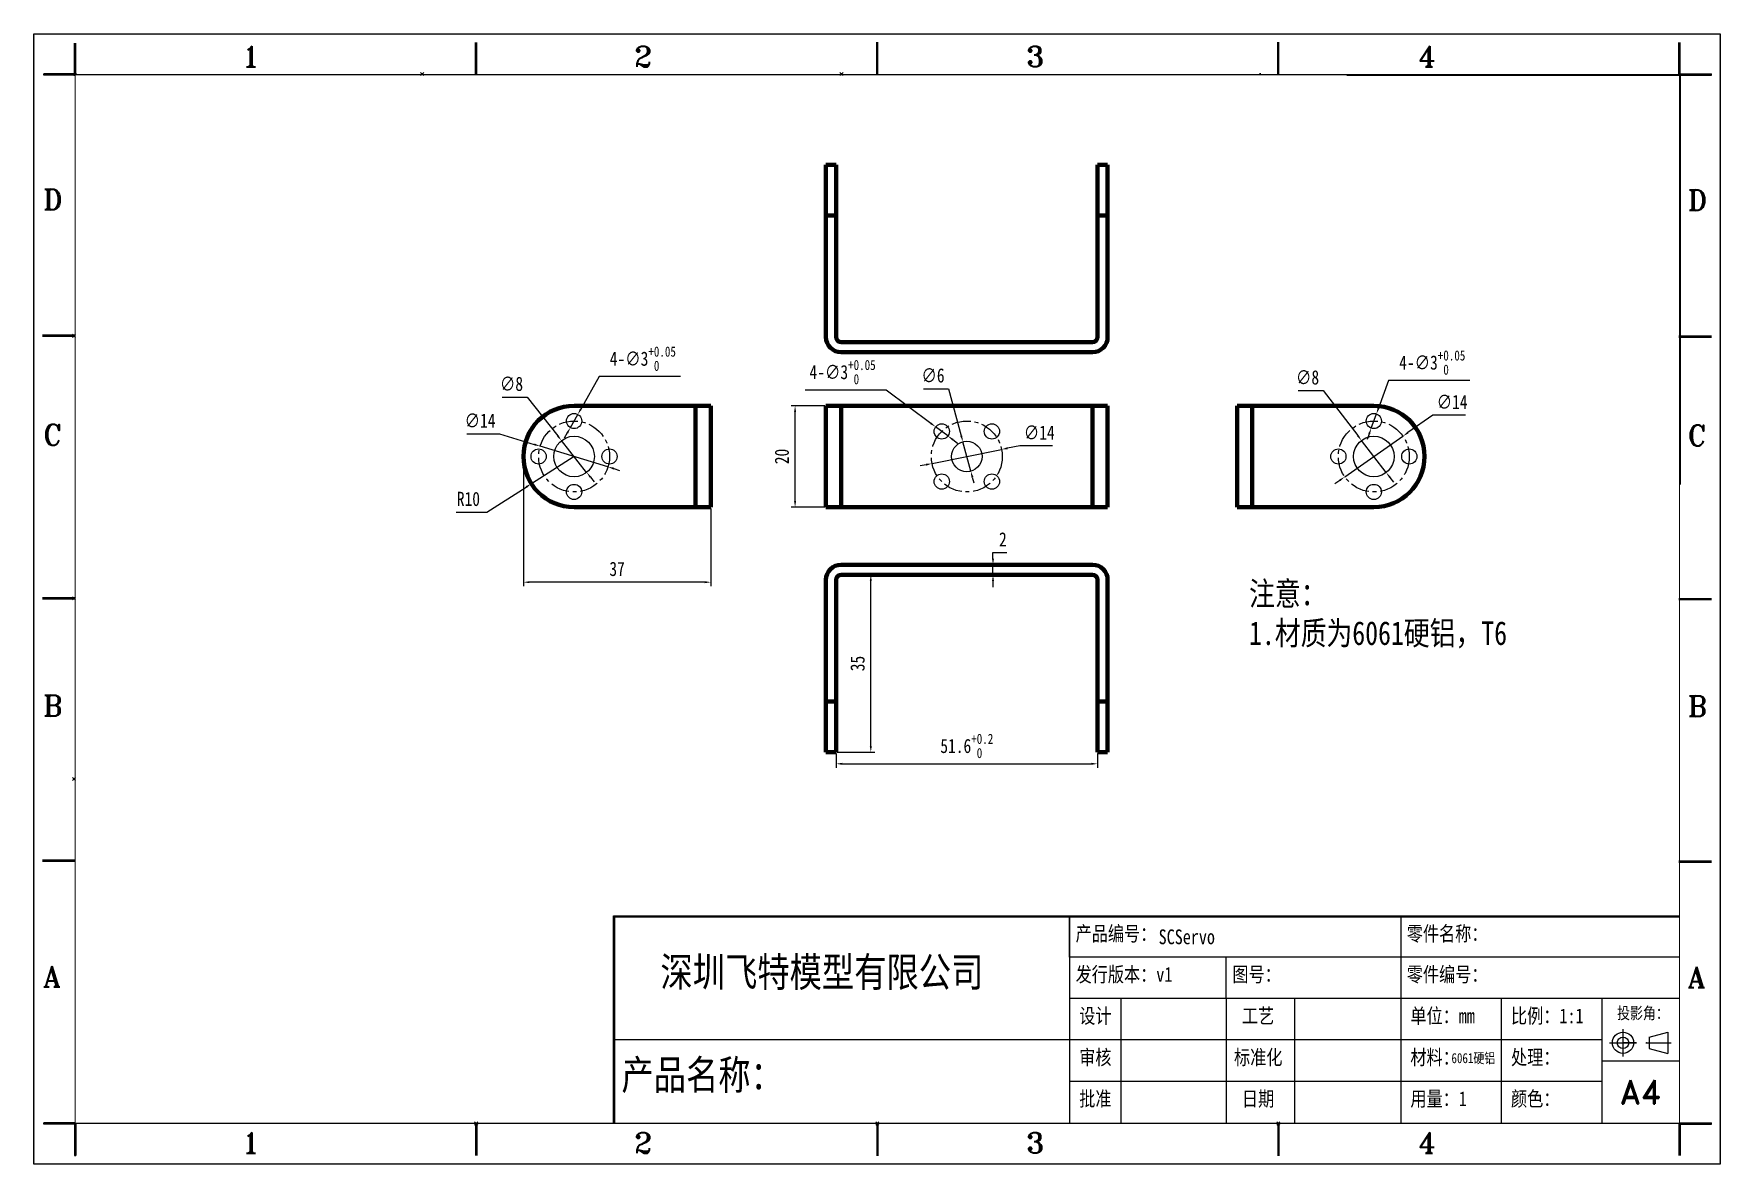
# Model space of a CAD drawing. Header units: millimetres. Extents: x 972 to 22744, y 47 to 2548.
# Drawn here: x 22411.2 to 22744.1, y 1638.7 to 1861.8 of the extents above; entities that cross this region are included whole.
import ezdxf

# ---------------------------------------------------------------- set-up
doc = ezdxf.new("R2010")
doc.units = ezdxf.units.MM
doc.header["$LTSCALE"] = 10
doc.header["$PDMODE"] = 3
doc.header["$PDSIZE"] = 0.3125
doc.linetypes.add('CENTER', pattern=[0.6, 0.375, -0.075, 0.075, -0.075])
doc.layers.get('0').update_dxf_attribs({"linetype": 'CONTINUOUS'})
doc.layers.get('Defpoints').update_dxf_attribs({"linetype": 'CONTINUOUS'})
for name, color, linetype in [('02___PRT_ALL_AXES', 7, 'CONTINUOUS'), ('1轮廓实线层', 7, 'CONTINUOUS'), ('Layer1', 7, 'CONTINUOUS')]:
    doc.layers.add(name, color=color, linetype=linetype)
doc.layers.add('7_ALL_FEATURES', color=7, linetype='CONTINUOUS', lineweight=100)
doc.layers.add('图框', color=7, linetype='CONTINUOUS', lineweight=30)
doc.styles.add('ROMAND', font='romand.shx')
doc.styles.add('ROMANT', font='romant.shx')
doc.styles.get("Standard").update_dxf_attribs({"font": 'txt', "width": 0.8})
doc.dimstyles.new('lqq', dxfattribs={"dimscale": 0.8, "dimtxt": 3.5, "dimasz": 1.5, "dimexe": 1, "dimexo": 0.3, "dimgap": 1.5, "dimtad": 1, "dimtoh": 1, "dimdsep": 46, "dimtxsty": 'Standard', "dimcen": 2.5, "dimclrd": 4, "dimclre": 4, "dimclrt": 3, "dimazin": 2, "dimtfac": 0.714286, "dimtmove": 0, "dimatfit": 3, "dimfxl": 0, "dimtolj": 1, "dimtzin": 0, "dimlwd": -1, "dimlwe": -1, "dimarcsym": 0})

# ---------------------------------------------------------------- blocks, each defined once
blk = doc.blocks.new('*D28')
at = {"layer": '1轮廓实线层', "color": 4}
for p, q in [((22570.85, 1754.98), (22577.26, 1754.98)), ((22576.46, 1721.18), (22576.46, 1753.78)), ((22569.85, 1719.98), (22577.26, 1719.98))]:
    blk.add_line(p, q, dxfattribs=at)
at = {"layer": '1轮廓实线层', "color": 4, "lineweight": -3}
for points in [[(22576.26, 1753.78), (22576.66, 1753.78), (22576.46, 1754.98)], [(22576.26, 1721.18), (22576.66, 1721.18), (22576.46, 1719.98)]]:
    blk.add_solid(points, dxfattribs=at)
at = {"layer": 'Defpoints', "color": 0, "lineweight": -3}
for p in [(22570.61, 1754.98), (22576.46, 1754.98), (22569.61, 1719.98)]:
    blk.add_point(p, dxfattribs=at)
at = {"layer": '1轮廓实线层', "color": 3, "lineweight": -3, "insert": (22573.86, 1737.48), "char_height": 2.8, "attachment_point": 5, "rotation": 90}
blk.add_mtext('\\A1;35', dxfattribs=at)
blk = doc.blocks.new('*D29')
at = {"layer": '1轮廓实线层', "color": 4}
for p, q in [((22496.72, 1782.82), (22503.15, 1782.82)), ((22503.15, 1782.82), (22510.04, 1780.72)), ((22524.58, 1776.3), (22511.19, 1780.37)), ((22525.73, 1775.95), (22526.88, 1775.6))]:
    blk.add_line(p, q, dxfattribs=at)
at = {"layer": '1轮廓实线层', "color": 4, "lineweight": -3}
for points in [[(22510.1, 1780.92), (22509.98, 1780.53), (22511.19, 1780.37)], [(22525.79, 1776.14), (22525.67, 1775.76), (22524.58, 1776.3)]]:
    blk.add_solid(points, dxfattribs=at)
at = {"layer": 'Defpoints', "color": 0, "lineweight": -3}
for p in [(22511.19, 1780.37), (22524.58, 1776.3)]:
    blk.add_point(p, dxfattribs=at)
at = {"layer": '1轮廓实线层', "color": 3, "lineweight": -3, "insert": (22499.33, 1785.42), "char_height": 2.8, "attachment_point": 5}
blk.add_mtext('\\A1;∅14', dxfattribs=at)
blk = doc.blocks.new('*D30')
at = {"layer": '1轮廓实线层', "color": 4}
for p, q in [((22687.4, 1786.51), (22682.47, 1783.05)), ((22693.83, 1786.51), (22687.4, 1786.51)), ((22670.03, 1774.32), (22681.49, 1782.36)), ((22669.05, 1773.63), (22668.06, 1772.94))]:
    blk.add_line(p, q, dxfattribs=at)
at = {"layer": '1轮廓实线层', "color": 4, "lineweight": -3}
for points in [[(22682.36, 1783.21), (22682.59, 1782.88), (22681.49, 1782.36)], [(22668.93, 1773.79), (22669.16, 1773.46), (22670.03, 1774.32)]]:
    blk.add_solid(points, dxfattribs=at)
at = {"layer": 'Defpoints', "color": 0, "lineweight": -3}
for p in [(22681.49, 1782.36), (22670.03, 1774.32)]:
    blk.add_point(p, dxfattribs=at)
at = {"layer": '1轮廓实线层', "color": 3, "lineweight": -3, "insert": (22691.21, 1789.11), "char_height": 2.8, "attachment_point": 5}
blk.add_mtext('\\A1;∅14', dxfattribs=at)
blk = doc.blocks.new('*D31')
at = {"layer": '1轮廓实线层', "color": 4}
for p, q in [((22588.55, 1776.95), (22602.27, 1779.73)), ((22605.9, 1780.46), (22603.45, 1779.96)), ((22612.32, 1780.46), (22605.9, 1780.46)), ((22587.38, 1776.71), (22586.2, 1776.47))]:
    blk.add_line(p, q, dxfattribs=at)
at = {"layer": '1轮廓实线层', "color": 4, "lineweight": -3}
for points in [[(22603.41, 1780.16), (22603.49, 1779.77), (22602.27, 1779.73)], [(22587.34, 1776.91), (22587.42, 1776.52), (22588.55, 1776.95)]]:
    blk.add_solid(points, dxfattribs=at)
at = {"layer": 'Defpoints', "color": 0, "lineweight": -3}
for p in [(22602.27, 1779.73), (22588.55, 1776.95)]:
    blk.add_point(p, dxfattribs=at)
at = {"layer": '1轮廓实线层', "color": 3, "lineweight": -3, "insert": (22609.71, 1783.06), "char_height": 2.8, "attachment_point": 5}
blk.add_mtext('\\A1;∅14', dxfattribs=at)
blk = doc.blocks.new('*D32')
at = {"layer": '1轮廓实线层', "color": 4}
for p, q in [((22678.67, 1793.34), (22676.68, 1787.88)), ((22694.7, 1793.34), (22678.67, 1793.34)), ((22675.24, 1783.93), (22676.27, 1786.75)), ((22674.83, 1782.8), (22674.42, 1781.67))]:
    blk.add_line(p, q, dxfattribs=at)
at = {"layer": '1轮廓实线层', "color": 4, "lineweight": -3}
for points in [[(22676.49, 1787.94), (22676.87, 1787.81), (22676.27, 1786.75)], [(22674.65, 1782.87), (22675.02, 1782.73), (22675.24, 1783.93)]]:
    blk.add_solid(points, dxfattribs=at)
at = {"layer": 'Defpoints', "color": 0, "lineweight": -3}
for p in [(22676.27, 1786.75), (22675.24, 1783.93)]:
    blk.add_point(p, dxfattribs=at)
at = {"layer": '1轮廓实线层', "color": 3, "lineweight": -3, "insert": (22687.29, 1796.88), "char_height": 2.8, "attachment_point": 5}
blk.add_mtext('\\A1;4-∅3{\\H2.000001;\\S+0.05^  0;}', dxfattribs=at)
blk = doc.blocks.new('*D33')
at = {"layer": '1轮廓实线层', "color": 4}
for p, q in [((22660.8, 1791.33), (22665.73, 1791.33)), ((22665.73, 1791.33), (22672.58, 1782.46)), ((22678.2, 1775.17), (22673.31, 1781.5)), ((22678.93, 1774.22), (22679.67, 1773.27))]:
    blk.add_line(p, q, dxfattribs=at)
at = {"layer": '1轮廓实线层', "color": 4, "lineweight": -3}
for points in [[(22672.74, 1782.58), (22672.42, 1782.33), (22673.31, 1781.5)], [(22679.09, 1774.34), (22678.78, 1774.1), (22678.2, 1775.17)]]:
    blk.add_solid(points, dxfattribs=at)
at = {"layer": 'Defpoints', "color": 0, "lineweight": -3}
for p in [(22673.31, 1781.5), (22678.2, 1775.17)]:
    blk.add_point(p, dxfattribs=at)
at = {"layer": '1轮廓实线层', "color": 3, "lineweight": -3, "insert": (22662.67, 1793.93), "char_height": 2.8, "attachment_point": 5}
blk.add_mtext('\\A1;∅8', dxfattribs=at)
blk = doc.blocks.new('*D34')
at = {"layer": '1轮廓实线层', "color": 4}
for p, q in [((22503.66, 1790.06), (22508.6, 1790.06)), ((22508.6, 1790.06), (22514.66, 1782.41)), ((22520.37, 1775.2), (22515.4, 1781.47)), ((22521.11, 1774.26), (22521.86, 1773.32))]:
    blk.add_line(p, q, dxfattribs=at)
at = {"layer": '1轮廓实线层', "color": 4, "lineweight": -3}
for points in [[(22514.81, 1782.54), (22514.5, 1782.29), (22515.4, 1781.47)], [(22521.27, 1774.39), (22520.96, 1774.14), (22520.37, 1775.2)]]:
    blk.add_solid(points, dxfattribs=at)
at = {"layer": 'Defpoints', "color": 0, "lineweight": -3}
for p in [(22515.4, 1781.47), (22520.37, 1775.2)]:
    blk.add_point(p, dxfattribs=at)
at = {"layer": '1轮廓实线层', "color": 3, "lineweight": -3, "insert": (22505.53, 1792.66), "char_height": 2.8, "attachment_point": 5}
blk.add_mtext('\\A1;∅8', dxfattribs=at)
blk = doc.blocks.new('*D35')
at = {"layer": '1轮廓实线层', "color": 4}
for p, q in [((22563.48, 1791.47), (22579.51, 1791.47)), ((22579.51, 1791.47), (22588.3, 1784.9)), ((22591.67, 1782.39), (22589.26, 1784.19)), ((22592.63, 1781.67), (22593.59, 1780.95))]:
    blk.add_line(p, q, dxfattribs=at)
at = {"layer": '1轮廓实线层', "color": 4, "lineweight": -3}
for points in [[(22588.42, 1785.06), (22588.18, 1784.74), (22589.26, 1784.19)], [(22592.75, 1781.83), (22592.51, 1781.51), (22591.67, 1782.39)]]:
    blk.add_solid(points, dxfattribs=at)
at = {"layer": 'Defpoints', "color": 0, "lineweight": -3}
for p in [(22589.26, 1784.19), (22591.67, 1782.39)]:
    blk.add_point(p, dxfattribs=at)
at = {"layer": '1轮廓实线层', "color": 3, "lineweight": -3, "insert": (22570.89, 1795), "char_height": 2.8, "attachment_point": 5}
blk.add_mtext('\\A1;4-∅3{\\H2.000001;\\S+0.05^  0;}', dxfattribs=at)
blk = doc.blocks.new('*D36')
at = {"layer": '1轮廓实线层', "color": 4}
for p, q in [((22586.88, 1791.72), (22591.81, 1791.72)), ((22591.81, 1791.72), (22594.32, 1782.39)), ((22596.19, 1775.44), (22594.63, 1781.24)), ((22596.5, 1774.28), (22596.82, 1773.12))]:
    blk.add_line(p, q, dxfattribs=at)
at = {"layer": '1轮廓实线层', "color": 4, "lineweight": -3}
for points in [[(22594.52, 1782.45), (22594.13, 1782.34), (22594.63, 1781.24)], [(22596.7, 1774.33), (22596.31, 1774.23), (22596.19, 1775.44)]]:
    blk.add_solid(points, dxfattribs=at)
at = {"layer": 'Defpoints', "color": 0, "lineweight": -3}
for p in [(22594.63, 1781.24), (22596.19, 1775.44)]:
    blk.add_point(p, dxfattribs=at)
at = {"layer": '1轮廓实线层', "color": 3, "lineweight": -3, "insert": (22588.74, 1794.32), "char_height": 2.8, "attachment_point": 5}
blk.add_mtext('\\A1;∅6', dxfattribs=at)
blk = doc.blocks.new('*D37')
at = {"layer": '1轮廓实线层', "color": 4}
for p, q in [((22522.85, 1794.1), (22519.22, 1787.69)), ((22538.88, 1794.1), (22522.85, 1794.1)), ((22517.15, 1784.03), (22518.62, 1786.64)), ((22516.55, 1782.99), (22515.96, 1781.94))]:
    blk.add_line(p, q, dxfattribs=at)
at = {"layer": '1轮廓实线层', "color": 4, "lineweight": -3}
for points in [[(22519.04, 1787.79), (22519.39, 1787.59), (22518.62, 1786.64)], [(22516.38, 1783.09), (22516.73, 1782.89), (22517.15, 1784.03)]]:
    blk.add_solid(points, dxfattribs=at)
at = {"layer": 'Defpoints', "color": 0, "lineweight": -3}
for p in [(22518.62, 1786.64), (22517.15, 1784.03)]:
    blk.add_point(p, dxfattribs=at)
at = {"layer": '1轮廓实线层', "color": 3, "lineweight": -3, "insert": (22531.46, 1797.64), "char_height": 2.8, "attachment_point": 5}
blk.add_mtext('\\A1;4-∅3{\\H2.000001;\\S+0.05^  0;}', dxfattribs=at)
blk = doc.blocks.new('*D38')
at = {"layer": '1轮廓实线层', "color": 4}
for p, q in [((22507.88, 1778.1), (22507.88, 1752.73)), ((22544.88, 1768.1), (22544.88, 1752.73)), ((22543.68, 1753.53), (22509.08, 1753.53))]:
    blk.add_line(p, q, dxfattribs=at)
at = {"layer": '1轮廓实线层', "color": 4, "lineweight": -3}
for points in [[(22509.08, 1753.73), (22509.08, 1753.33), (22507.88, 1753.53)], [(22543.68, 1753.73), (22543.68, 1753.33), (22544.88, 1753.53)]]:
    blk.add_solid(points, dxfattribs=at)
at = {"layer": 'Defpoints', "color": 0, "lineweight": -3}
for p in [(22507.88, 1778.34), (22544.88, 1768.34), (22507.88, 1753.53)]:
    blk.add_point(p, dxfattribs=at)
at = {"layer": '1轮廓实线层', "color": 3, "lineweight": -3, "insert": (22526.38, 1756.13), "char_height": 2.8, "attachment_point": 5}
blk.add_mtext('\\A1;37', dxfattribs=at)
blk = doc.blocks.new('*D39')
at = {"layer": '1轮廓实线层', "color": 4}
for p, q in [((22600.58, 1758.18), (22600.58, 1759.38)), ((22600.58, 1759.38), (22603.28, 1759.38)), ((22597.03, 1756.98), (22601.38, 1756.98)), ((22597.03, 1754.98), (22601.38, 1754.98)), ((22600.58, 1754.98), (22600.58, 1756.98)), ((22600.58, 1753.78), (22600.58, 1752.58))]:
    blk.add_line(p, q, dxfattribs=at)
at = {"layer": '1轮廓实线层', "color": 4, "lineweight": -3}
for points in [[(22600.38, 1758.18), (22600.78, 1758.18), (22600.58, 1756.98)], [(22600.38, 1753.78), (22600.78, 1753.78), (22600.58, 1754.98)]]:
    blk.add_solid(points, dxfattribs=at)
at = {"layer": 'Defpoints', "color": 0, "lineweight": -3}
for p in [(22596.79, 1756.98), (22596.79, 1754.98), (22600.58, 1756.98)]:
    blk.add_point(p, dxfattribs=at)
at = {"layer": '1轮廓实线层', "color": 3, "lineweight": -3, "insert": (22602.53, 1761.98), "char_height": 2.8, "attachment_point": 5}
blk.add_mtext('\\A1;2', dxfattribs=at)
blk = doc.blocks.new('*D40')
at = {"layer": '1轮廓实线层', "color": 4}
for p, q in [((22569.61, 1719.74), (22569.61, 1716.89)), ((22621.21, 1719.74), (22621.21, 1716.89)), ((22570.81, 1717.69), (22620.01, 1717.69))]:
    blk.add_line(p, q, dxfattribs=at)
at = {"layer": '1轮廓实线层', "color": 4, "lineweight": -3}
for points in [[(22570.81, 1717.89), (22570.81, 1717.49), (22569.61, 1717.69)], [(22620.01, 1717.89), (22620.01, 1717.49), (22621.21, 1717.69)]]:
    blk.add_solid(points, dxfattribs=at)
at = {"layer": 'Defpoints', "color": 0, "lineweight": -3}
for p in [(22569.61, 1719.98), (22621.21, 1719.98), (22621.21, 1717.69)]:
    blk.add_point(p, dxfattribs=at)
at = {"layer": '1轮廓实线层', "color": 3, "lineweight": -3, "insert": (22595.41, 1721.22), "char_height": 2.8, "attachment_point": 5}
blk.add_mtext('\\A1;51.6{\\H2.000001;\\S+0.2^  0;}', dxfattribs=at)
blk = doc.blocks.new('*D41')
at = {"layer": '1轮廓实线层', "color": 4}
for p, q in [((22567.37, 1788.34), (22560.71, 1788.34)), ((22561.51, 1769.54), (22561.51, 1787.14)), ((22567.37, 1768.34), (22560.71, 1768.34))]:
    blk.add_line(p, q, dxfattribs=at)
at = {"layer": '1轮廓实线层', "color": 4, "lineweight": -3}
for points in [[(22561.31, 1787.14), (22561.71, 1787.14), (22561.51, 1788.34)], [(22561.31, 1769.54), (22561.71, 1769.54), (22561.51, 1768.34)]]:
    blk.add_solid(points, dxfattribs=at)
at = {"layer": 'Defpoints', "color": 0, "lineweight": -3}
for p in [(22561.51, 1788.34), (22567.61, 1788.34), (22567.61, 1768.34)]:
    blk.add_point(p, dxfattribs=at)
at = {"layer": '1轮廓实线层', "color": 3, "lineweight": -3, "insert": (22558.91, 1778.34), "char_height": 2.8, "attachment_point": 5, "rotation": 90}
blk.add_mtext('\\A1;20', dxfattribs=at)
blk = doc.blocks.new('*D42')
at = {"layer": '1轮廓实线层', "color": 4}
for p, q in [((22517.88, 1778.34), (22509.46, 1772.96)), ((22500.66, 1767.35), (22508.44, 1772.31)), ((22494.61, 1767.35), (22500.66, 1767.35))]:
    blk.add_line(p, q, dxfattribs=at)
at = {"layer": '1轮廓实线层', "color": 4, "lineweight": -3}
blk.add_solid([(22508.34, 1772.48), (22508.55, 1772.14), (22509.46, 1772.96)], dxfattribs=at)
at = {"layer": 'Defpoints', "color": 0, "lineweight": -3}
for p in [(22517.88, 1778.34), (22509.46, 1772.96)]:
    blk.add_point(p, dxfattribs=at)
at = {"layer": '1轮廓实线层', "color": 3, "lineweight": -3, "insert": (22497.03, 1769.95), "char_height": 2.8, "attachment_point": 5}
blk.add_mtext('\\A1;R10', dxfattribs=at)

msp = doc.modelspace()

# ---------------------------------------------------------------- hatches: boundary and pattern name
at = {"lineweight": -3}
h = msp.add_hatch(color=256, dxfattribs=at)
h.paths.add_polyline_path([(22411.224, 1861.769), (22744.14, 1861.769), (22744.14, 1638.656), (22411.224, 1638.656)])
h.paths.add_polyline_path([(22411.457, 1861.535), (22743.907, 1861.535), (22743.907, 1638.89), (22411.457, 1638.89)], flags=16)
for points in [[(22419.518, 1859.9), (22419.284, 1859.9), (22419.284, 1853.708), (22419.518, 1853.708)], [(22736.197, 1860.016), (22735.963, 1860.016), (22735.963, 1853.825), (22736.197, 1853.825)], [(22419.401, 1853.825), (22413.21, 1853.825), (22413.21, 1853.592), (22419.401, 1853.592)], [(22742.388, 1853.825), (22736.197, 1853.825), (22736.197, 1853.592), (22742.388, 1853.592)], [(22413.21, 1646.833), (22413.21, 1646.599), (22419.401, 1646.599), (22419.401, 1646.833)], [(22419.284, 1640.408), (22419.518, 1640.408), (22419.518, 1646.599), (22419.284, 1646.599)], [(22736.197, 1646.599), (22735.963, 1646.599), (22735.963, 1640.408), (22736.197, 1640.408)], [(22742.388, 1646.833), (22736.197, 1646.833), (22736.197, 1646.599), (22742.388, 1646.599)]]:
    msp.add_hatch(color=256, dxfattribs=at).paths.add_polyline_path(points)

# ---------------------------------------------------------------- linework, layer by layer
for p, q in [((22411.224, 1861.769), (22744.14, 1861.769)), ((22411.224, 1638.656), (22411.224, 1861.769)), ((22744.14, 1861.769), (22744.14, 1638.656)), ((22419.284, 1853.475), (22419.284, 1859.9)), ((22419.518, 1853.708), (22419.518, 1859.9)), ((22498.454, 1853.592), (22498.454, 1860.016)), ((22498.687, 1853.592), (22498.687, 1860.016)), ((22577.624, 1853.708), (22577.624, 1860.133)), ((22577.857, 1853.708), (22577.857, 1860.133)), ((22656.794, 1853.708), (22656.794, 1860.133)), ((22657.027, 1853.708), (22657.027, 1860.133)), ((22735.963, 1853.825), (22735.963, 1860.016)), ((22736.197, 1853.592), (22736.197, 1860.016)), ((22419.634, 1853.825), (22413.21, 1853.825)), ((22413.21, 1853.592), (22413.21, 1853.825)), ((22419.401, 1853.592), (22413.21, 1853.592)), ((22488.028, 1853.825), (22487.795, 1853.825)), ((22570.79, 1853.825), (22570.557, 1853.825)), ((22653.435, 1853.825), (22653.202, 1853.825)), ((22735.963, 1853.825), (22742.388, 1853.825)), ((22736.197, 1853.592), (22742.388, 1853.592)), ((22742.388, 1853.592), (22742.388, 1853.825)), ((22419.401, 1802.252), (22412.976, 1802.252)), ((22419.401, 1802.019), (22412.976, 1802.019)), ((22419.167, 1802.019), (22419.167, 1802.252)), ((22735.963, 1802.136), (22742.388, 1802.136)), ((22735.963, 1801.902), (22742.388, 1801.902)), ((22419.401, 1750.446), (22412.976, 1750.446)), ((22419.401, 1750.212), (22412.976, 1750.212)), ((22419.167, 1750.212), (22419.167, 1750.446)), ((22735.963, 1750.329), (22742.388, 1750.329)), ((22735.963, 1750.096), (22742.388, 1750.096)), ((22419.167, 1714.574), (22419.167, 1714.808)), ((22419.401, 1698.639), (22412.976, 1698.639)), ((22419.401, 1698.406), (22412.976, 1698.406)), ((22735.963, 1698.523), (22742.388, 1698.523)), ((22735.963, 1698.289), (22742.388, 1698.289)), ((22615.689, 1679.541), (22615.689, 1687.484)), ((22681.061, 1687.717), (22681.061, 1646.833)), ((22735.963, 1679.541), (22615.689, 1679.541)), ((22646.635, 1671.364), (22646.635, 1679.541)), ((22735.963, 1671.364), (22615.689, 1671.364)), ((22625.824, 1671.364), (22625.824, 1646.833)), ((22646.607, 1671.364), (22646.607, 1646.833)), ((22660.08, 1671.364), (22660.08, 1646.833)), ((22700.92, 1671.364), (22700.92, 1646.833)), ((22720.778, 1671.364), (22720.778, 1646.833)), ((22724.934, 1665.307), (22724.934, 1659.956)), ((22730.088, 1663.763), (22733.78, 1664.723)), ((22733.78, 1664.723), (22733.78, 1660.54)), ((22720.778, 1663.187), (22525.934, 1663.187)), ((22722.259, 1662.631), (22727.61, 1662.631)), ((22727.61, 1662.631), (22724.934, 1662.631)), ((22729.458, 1662.631), (22734.45, 1662.631)), ((22729.651, 1662.631), (22729.562, 1662.631)), ((22730.088, 1663.763), (22730.088, 1661.5)), ((22730.088, 1661.5), (22733.78, 1660.54)), ((22720.778, 1659.098), (22735.963, 1659.098)), ((22720.778, 1655.01), (22615.689, 1655.01)), ((22419.401, 1646.833), (22413.21, 1646.833)), ((22413.21, 1646.599), (22413.21, 1646.833)), ((22419.634, 1646.599), (22413.21, 1646.599)), ((22419.284, 1646.833), (22419.284, 1640.408)), ((22419.518, 1646.599), (22419.518, 1640.408)), ((22498.454, 1646.833), (22498.454, 1640.408)), ((22498.687, 1646.833), (22498.687, 1640.408)), ((22577.624, 1646.716), (22577.624, 1640.291)), ((22577.857, 1646.716), (22577.857, 1640.291)), ((22656.794, 1646.716), (22656.794, 1640.291)), ((22657.027, 1646.716), (22657.027, 1640.291)), ((22735.963, 1646.599), (22735.963, 1640.408)), ((22735.963, 1646.599), (22742.388, 1646.599)), ((22736.197, 1646.833), (22736.197, 1640.408)), ((22736.197, 1646.833), (22742.388, 1646.833)), ((22742.388, 1646.599), (22742.388, 1646.833)), ((22744.14, 1638.656), (22411.224, 1638.656)), ((22419.284, 1640.408), (22419.518, 1640.408))]:
    msp.add_line(p, q, dxfattribs=at)
at = {"lineweight": -3, "const_width": 0.234}
msp.add_lwpolyline([(22419.401, 1646.716), (22736.08, 1646.716), (22736.08, 1853.708), (22419.401, 1853.708)], close=True, dxfattribs=at)
at = {"lineweight": -3}
for radius in [2.091, 1.131]:
    msp.add_circle((22724.934, 1662.631), radius, dxfattribs=at)
for p in [(22487.911, 1853.825), (22570.673, 1853.825), (22419.167, 1802.136), (22419.167, 1750.329), (22419.167, 1714.691), (22498.571, 1646.716), (22577.74, 1646.716), (22656.91, 1646.716)]:
    msp.add_point(p, dxfattribs=at)
at = {"layer": '02___PRT_ALL_AXES', "color": 7, "linetype": 'Continuous'}
for centre in [(22517.885, 1778.338), (22675.758, 1778.338)]:
    msp.add_circle(centre, 4, dxfattribs=at)
at = {"layer": '1轮廓实线层', "color": 1, "linetype": 'CENTER', "lineweight": -3}
for centre in [(22517.885, 1778.338), (22595.413, 1778.338), (22675.758, 1778.338)]:
    msp.add_circle(centre, 7, dxfattribs=at)
at = {"layer": '1轮廓实线层', "lineweight": -3}
for centre, radius in [((22517.885, 1785.338), 1.5), ((22590.464, 1783.288), 1.5), ((22600.363, 1783.288), 1.5), ((22675.758, 1785.338), 1.5), ((22595.413, 1778.338), 3), ((22510.885, 1778.338), 1.5), ((22524.885, 1778.338), 1.5), ((22668.758, 1778.338), 1.5), ((22682.758, 1778.338), 1.5), ((22590.464, 1773.388), 1.5), ((22600.363, 1773.388), 1.5), ((22517.885, 1771.338), 1.5), ((22675.758, 1771.338), 1.5)]:
    msp.add_circle(centre, radius, dxfattribs=at)
at = {"layer": '7_ALL_FEATURES', "color": 7, "linetype": 'Continuous'}
for p, q in [((22567.613, 1835.919), (22569.613, 1835.919)), ((22567.613, 1801.919), (22567.613, 1835.919)), ((22569.613, 1801.919), (22569.613, 1835.919)), ((22621.213, 1801.919), (22621.213, 1835.919)), ((22621.213, 1835.919), (22623.213, 1835.919)), ((22623.213, 1801.919), (22623.213, 1835.919)), ((22569.613, 1825.919), (22567.613, 1825.919)), ((22623.213, 1825.919), (22621.213, 1825.919)), ((22570.613, 1800.919), (22620.213, 1800.919)), ((22620.213, 1798.919), (22570.613, 1798.919)), ((22544.885, 1788.338), (22517.885, 1788.338)), ((22541.885, 1768.338), (22541.885, 1788.338)), ((22544.885, 1768.338), (22544.885, 1788.338)), ((22623.213, 1788.338), (22567.613, 1788.338)), ((22567.613, 1768.338), (22567.613, 1788.338)), ((22570.613, 1768.338), (22570.613, 1788.338)), ((22620.213, 1768.338), (22620.213, 1788.338)), ((22623.213, 1768.338), (22623.213, 1788.338)), ((22675.758, 1788.338), (22648.758, 1788.338)), ((22648.758, 1768.338), (22648.758, 1788.338)), ((22651.758, 1768.338), (22651.758, 1788.338)), ((22544.885, 1768.338), (22517.885, 1768.338)), ((22623.213, 1768.338), (22567.613, 1768.338)), ((22675.758, 1768.338), (22648.758, 1768.338)), ((22620.213, 1756.976), (22570.613, 1756.976)), ((22570.613, 1754.976), (22620.213, 1754.976)), ((22567.613, 1753.976), (22567.613, 1719.976)), ((22569.613, 1719.976), (22569.613, 1753.976)), ((22621.213, 1753.976), (22621.213, 1719.976)), ((22623.213, 1719.976), (22623.213, 1753.976)), ((22567.613, 1729.976), (22569.613, 1729.976)), ((22621.213, 1729.976), (22623.213, 1729.976)), ((22567.613, 1719.976), (22569.613, 1719.976)), ((22621.213, 1719.976), (22623.213, 1719.976))]:
    msp.add_line(p, q, dxfattribs=at)
for centre, radius, start, end in [((22570.613, 1801.919), 3, 180, 270), ((22570.613, 1801.919), 1, 180, 270), ((22620.213, 1801.919), 3, 270, 0), ((22620.213, 1801.919), 1, 270, 0), ((22517.885, 1778.338), 10, 90, 270), ((22675.758, 1778.338), 10, 270, 90), ((22570.613, 1753.976), 3, 90, 180), ((22570.613, 1753.976), 1, 90, 180), ((22620.213, 1753.976), 3, 0, 90), ((22620.213, 1753.976), 1, 0, 90)]:
    msp.add_arc(centre, radius, start, end, dxfattribs=at)
at = {"layer": 'Layer1', "lineweight": -3}
for p, q in [((22525.7, 1687.717), (22735.963, 1687.717)), ((22525.7, 1646.833), (22525.7, 1687.717)), ((22525.934, 1687.484), (22735.963, 1687.484)), ((22525.934, 1646.833), (22525.934, 1687.484)), ((22615.689, 1687.717), (22615.689, 1646.833))]:
    msp.add_line(p, q, dxfattribs=at)
at = {"layer": '图框', "lineweight": -3}
for p, q in [((22670.453, 1853.592), (22693.461, 1853.592)), ((22670.453, 1853.592), (22736.197, 1853.592)), ((22736.197, 1853.592), (22736.197, 1772.827))]:
    msp.add_line(p, q, dxfattribs=at)

# ---------------------------------------------------------------- texts
at = {"lineweight": -3}
for s, height, style, p in [('1', 4.088, 'ROMANT', (22452.376, 1855.243)), ('2', 4.088, 'ROMANT', (22529.764, 1855.243)), ('3', 4.088, 'ROMANT', (22607.153, 1855.243)), ('4', 4.088, 'ROMANT', (22684.541, 1855.243)), ('D', 4.088, 'ROMANT', (22413.063, 1826.989)), ('D', 4.088, 'ROMANT', (22737.693, 1826.873)), ('C', 4.088, 'ROMANT', (22413.063, 1780.556)), ('C', 4.088, 'ROMANT', (22737.693, 1780.44)), ('B', 4.088, 'ROMANT', (22413.063, 1727.115)), ('B', 4.088, 'ROMANT', (22737.693, 1726.998)), ('A', 4.088, 'ROMANT', (22413.063, 1673.673)), ('A', 4.088, 'ROMANT', (22737.693, 1673.556)), ('A4', 4.6725, 'ROMAND', (22724.405, 1650.608)), ('1', 4.088, 'ROMANT', (22452.376, 1640.836)), ('2', 4.088, 'ROMANT', (22529.764, 1640.836)), ('3', 4.088, 'ROMANT', (22607.153, 1640.836)), ('4', 4.088, 'ROMANT', (22684.541, 1640.836))]:
    msp.add_text(s, height=height, dxfattribs=dict(at, style=style)).set_placement(p)
at = {"lineweight": -3, "attachment_point": 1}
for s, insert, char_height, width in [('{\\fSimSun|b0|i0|c134|p2;注意：\\P1.材质为6061硬铝，}T6', (22651.122, 1753.608), 4.67251, 64.35422), ('\\f宋体|b0|i0|c134|p2;产品编号：', (22616.88, 1685.641), 2.92032, 23.36256), ('SCServo', (22633.272, 1685.003), 2.9203, 23.36256), ('{\\fSimSun|b0|i0|c134|p2;零件名称：}', (22682.252, 1685.641), 2.92032, 40.22139), ('{\\fSimSun|b0|i0|c134|p2;深圳飞特模型有限公司}', (22534.939, 1679.52), 5.84064, 69.36788), ('{\\fSimSun|b0|i0|c134|p2;发行版本：}v1{\\fSimSun|b0|i0|c134|p2;}', (22616.88, 1677.581), 2.92032, 23.36256), ('\\f宋体|b0|i0|c134|p2;零件编号：', (22682.252, 1677.581), 2.92032, 23.36256), ('\\f宋体|b0|i0|c134|p2;图号：', (22647.826, 1677.581), 2.92032, 23.36256), ('\\f宋体|b0|i0|c134|p2;设计', (22617.599, 1669.404), 2.92032, 23.36256), ('\\f宋体|b0|i0|c134|p2;工艺', (22649.715, 1669.404), 2.92032, 23.36256), ('{\\fSimSun|b0|i0|c134|p2;单位：}mm{\\fSimSun|b0|i0|c134|p2;}', (22682.971, 1669.404), 2.92032, 23.36256), ('{\\fSimSun|b0|i0|c134|p2;比例：1:1}', (22702.83, 1669.404), 2.92032, 23.36256), ('\\f宋体|b0|i0|c134|p2;投影角：', (22723.772, 1669.66), 2.33626, 23.36256), ('\\f宋体|b0|i0|c134|p2;审核', (22617.599, 1661.227), 2.92032, 23.36256), ('\\f宋体|b0|i0|c134|p2;标准化', (22648.157, 1661.227), 2.92032, 23.36256), ('{\\fSimSun|b0|i0|c134|p2;材料：}', (22682.971, 1661.227), 2.92032, 23.36256), ('\\f宋体|b0|i0|c134|p2;处理：', (22702.83, 1661.227), 2.92032, 23.36256), ('\\f宋体|b0|i0|c134|p2;产品名称：', (22527.241, 1659.226), 5.84064, 69.36788), ('{\\fSimSun|b0|i0|c134|p2;6061硬铝}', (22691.081, 1660.598), 1.98582, 15.88654), ('\\f宋体|b0|i0|c134|p2;批准', (22617.599, 1653.05), 2.92032, 23.36256), ('\\f宋体|b0|i0|c134|p2;日期', (22649.715, 1653.05), 2.92032, 23.36256), ('{\\fSimSun|b0|i0|c134|p2;用量：1}', (22682.971, 1653.05), 2.92032, 23.36256), ('\\f宋体|b0|i0|c134|p2;颜色：', (22702.83, 1653.05), 2.92032, 23.36256)]:
    msp.add_mtext(s, dxfattribs=dict(at, insert=insert, char_height=char_height, width=width))

# ---------------------------------------------------------------- dimensions: what is measured, and where the dimension line sits
at = {"layer": '1轮廓实线层', "lineweight": -3}
for p1, p2, override, picture, middle in [((22517.146, 1784.033), (22518.624, 1786.643), {"dimgap": 1.5, "dimtol": 1, "dimlim": 0, "dimtp": 0.05, "dimtm": 0, "dimtzin": 8}, '*D37', (22531.464, 1794.104)), ((22591.666, 1782.391), (22589.262, 1784.185), {"dimtol": 1, "dimtp": 0.05, "dimtzin": 8}, '*D35', (22570.894, 1791.467)), ((22675.244, 1783.929), (22676.271, 1786.748), {"dimtol": 1, "dimtp": 0.05, "dimtzin": 8}, '*D32', (22687.287, 1793.343))]:
    dim = msp.add_diameter_dim_2p(p1=p1, p2=p2, text='4-<>', dimstyle='lqq', override=override, dxfattribs=at)
    dim.commit()
    dim.dimension.update_dxf_attribs({"geometry": picture, "text_midpoint": middle, "dimtype": 163})
for p1, p2, picture, middle in [((22520.369, 1775.203), (22515.401, 1781.473), '*D34', (22505.532, 1790.059)), ((22596.193, 1775.441), (22594.634, 1781.235), '*D36', (22588.744, 1791.725)), ((22678.201, 1775.171), (22673.314, 1781.505), '*D33', (22662.666, 1791.33)), ((22670.028, 1774.318), (22681.488, 1782.359), '*D30', (22691.213, 1786.507)), ((22524.582, 1776.301), (22511.188, 1780.375), '*D29', (22499.332, 1782.821)), ((22588.552, 1776.95), (22602.274, 1779.727), '*D31', (22605.896, 1780.46))]:
    dim = msp.add_diameter_dim_2p(p1=p1, p2=p2, dimstyle='lqq', dxfattribs=at)
    dim.commit()
    dim.dimension.update_dxf_attribs({"geometry": picture, "text_midpoint": middle, "dimtype": 163})
for base, p1, p2, picture, middle in [((22561.508, 1788.338), (22567.613, 1768.338), (22567.613, 1788.338), '*D41', (22558.908, 1778.338)), ((22600.584, 1756.976), (22596.788, 1754.976), (22596.788, 1756.976), '*D39', (22602.531, 1761.976)), ((22576.457, 1754.976), (22569.613, 1719.976), (22570.613, 1754.976), '*D28', (22573.857, 1737.476))]:
    dim = msp.add_linear_dim(base=base, p1=p1, p2=p2, angle=90, dimstyle='lqq', dxfattribs=at)
    dim.commit()
    dim.dimension.update_dxf_attribs({"geometry": picture, "text_midpoint": middle})
dim = msp.add_radius_dim(center=(22517.885, 1778.338), mpoint=(22509.455, 1772.959), dimstyle='lqq', dxfattribs=at)
dim.commit()
dim.dimension.update_dxf_attribs({"geometry": '*D42', "text_midpoint": (22497.035, 1767.347), "dimtype": 164})
dim = msp.add_linear_dim(base=(22507.885, 1753.532), p1=(22544.885, 1768.338), p2=(22507.885, 1778.338), dimstyle='lqq', dxfattribs=at)
dim.commit()
dim.dimension.update_dxf_attribs({"geometry": '*D38', "text_midpoint": (22526.385, 1756.132)})
dim = msp.add_linear_dim(base=(22621.213, 1717.686), p1=(22569.613, 1719.976), p2=(22621.213, 1719.976), dimstyle='lqq', override={"dimgap": 1.5, "dimtol": 1, "dimlim": 0, "dimtp": 0.2, "dimtm": 0, "dimtzin": 8}, dxfattribs=at)
dim.commit()
dim.dimension.update_dxf_attribs({"geometry": '*D40', "text_midpoint": (22595.413, 1717.686), "dimtype": 160})

doc.saveas('drawing.dxf')
